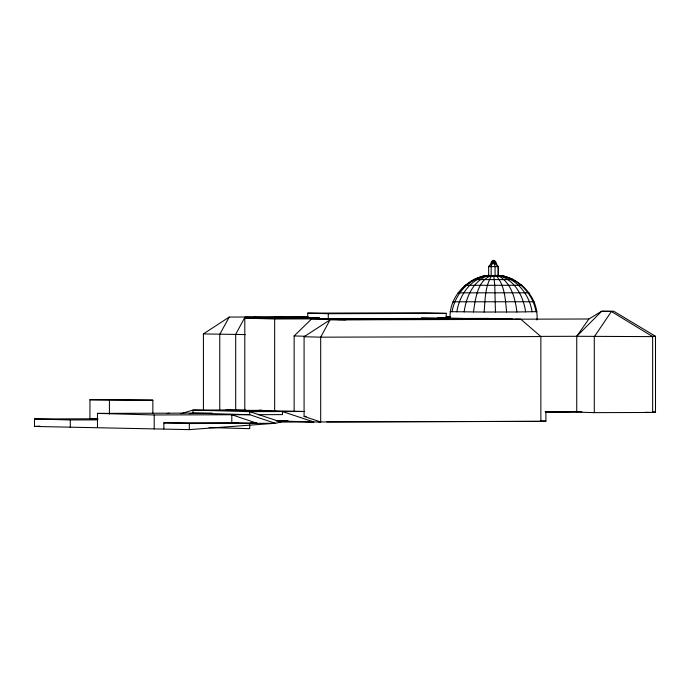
<?xml version="1.0" encoding="UTF-8"?>
<svg xmlns="http://www.w3.org/2000/svg" width="690" height="690" viewBox="0 0 690 690"><rect width="100%" height="100%" fill="white"/><g stroke="black" fill="none" stroke-linecap="round" stroke-linejoin="round"><path stroke-width="1.03" d="M450.087 311.673L484.139 312.035C485.156 299.978 485.001 286.868 491.315 276.147L492.418 275.5L483.302 276.06C464.706 280.632 449.181 298.382 450.087 317.943M473.469 312.001C475.315 299.081 478.075 275.664 495.066 275.5C497.947 275.784 500.802 276.423 503.743 276.052C523.115 280.735 538.778 299.719 536.958 319.996M464.172 311.94C466.017 297.666 472.538 282.072 486.614 276.121L499.025 276.129C511.48 283.297 515.275 298.701 516.905 311.984L536.958 311.647M452.062 311.777C455.012 293.638 469.899 277.182 488.649 275.465L488.649 266.633L491.254 263.727L491.556 261.648L493.523 260.38L495.636 261.648L495.963 263.735L498.396 266.607L498.396 275.439L503.743 276.052L497.835 275.431L503.277 276.026L513.403 279.597L473.642 279.605L483.535 276.035L488.986 275.431L483.302 276.06L488.986 275.431M456.866 311.863C459.281 295.01 471.339 277.647 489.21 275.483L488.416 275.457M97.35 418.787L34.5 418.959L34.5 426.446L189.327 429.62L275.189 423.298L281.037 422.064L540.865 421.349L540.865 336.565L520.933 319.349L330.018 319.875L320.686 337.177L320.686 421.952L318.288 421.892M308.43 316.857L229.218 317.072L219.756 334.374L219.756 410.593M611.4 311.501L594.288 336.78L594.288 412.637L652.645 412.473L652.645 336.616L611.4 311.501L601.689 311.233L588.872 318.996L576.745 336.289L576.745 412.146L594.288 412.637M490.685 264.451L488.649 266.633L498.396 266.607M540.382 336.392L576.745 336.289L601.689 311.233L613.669 311.199L655.5 336.289L655.5 412.146L652.464 412.154M180.909 413.69L193.002 410.076L249.728 411.654L304.273 411.499L294.138 411.188L294.138 335.952L311.673 318.884L345.854 319.832M466.552 284.668L474.09 279.562M203.412 409.36L203.412 333.917L229.218 317.072M320.686 421.952L304.083 416.432L304.083 336.72L330.018 319.875M478.731 278.355L484.449 276.017L488.805 275.569M167.118 413.586L169.154 413.189M189.871 413.733L193.002 413.12L249.728 414.699L275.189 423.298L189.327 423.539L163.866 422.832L163.866 428.913M491.556 261.648L491.082 263.744L495.963 263.735M495.636 261.648L491.409 261.665L493.523 260.38C497.257 260.993 490.409 260.656 493.134 260.708L494.109 260.708M491.254 262.924L495.963 262.933M498.629 275.457L497.292 275.483C514.257 278.277 523.52 296.269 525.59 311.915M528.997 292.802L458.048 292.836L458.85 292.75L465.716 285.237L465.069 285.298L521.976 285.281L520.683 285.212M453.882 301.694L452.959 301.789L534.086 301.754M34.5 426.446L39.839 426.101M488.649 275.465L491.159 275.491L491.159 266.659L492.505 261.674L493.523 260.38L495.489 261.665L495.791 263.752L498.059 266.642L498.059 275.474C516.284 277.449 529.489 294.466 532.093 311.837M484.139 312.035L516.905 311.984M307.74 313.131L425.704 312.803L446.24 313.372L446.24 318.366L328.276 318.694L307.74 318.125L307.74 313.131L328.276 313.7L446.24 313.372M253.411 317.262L307.671 317.115M446.042 316.676L450.303 316.667M294.138 411.188L244.795 410.412L244.795 318.159L319.453 317.952M446.24 317.598L450.501 317.581M307.74 318.125L319.539 318.09M421.418 317.805L446.24 318.366M244.795 318.159L274.654 318.987L486.752 318.401L520.933 319.349M337.522 319.599L512.601 319.116M515.542 319.194L588.872 318.996M540.865 336.565L320.686 337.177L304.083 336.72M651.455 336.306L655.5 336.289M652.645 336.616L576.745 336.289M98.144 419.037L89.942 418.813L89.942 399.752L152.844 400.174L152.844 413.327M89.942 399.752L152.844 400.174M245.476 409.929L193.002 410.076L193.002 413.12M244.795 410.412L262.226 410.36L259.043 410.214M545.264 411.749L581.877 411.654M97.471 427.36L97.471 413.388L212.037 413.069M576.745 412.146L545.911 412.232L545.911 421.15L540.969 421.167M97.471 413.388L154.198 414.966L249.728 414.699L249.728 411.654L281.037 422.064M258.189 414.673L282.503 414.612L282.503 411.559L225.785 409.981M304.083 416.432L306.205 416.424M34.5 418.959L70.294 419.96L97.471 419.882M278.751 420.771L287.98 420.745M312.579 421.469L304.083 421.495L313.217 421.745M326.887 421.866L540.865 421.349M163.866 422.832L238.128 422.625M446.37 317.271L450.579 317.391M437.736 317.754L463.335 318.461M468.2 319.237L446.456 318.633L336.66 318.935L358.403 319.539M274.301 317.202L298.986 317.892M281.805 318.055L245.054 317.029L235.687 334.331L235.687 410.55M245.217 334.59L203.412 333.917M294.138 335.952L305.523 336.272M652.369 412.059L655.5 412.146M645.435 412.275L652.645 412.473M551.534 411.594L568.758 412.077L545.255 411.93M540.675 421.004L545.911 421.15M276.164 420.926L313.821 421.978L282.503 411.559M250.789 422.625L256.094 422.772M273.068 423.237L275.189 423.298M209.061 427.541L249.728 428.671L249.728 424.617M497.835 275.56L502.148 276.009L504.864 277.173M513.317 280.114L514.956 281.244M493.911 260.734L495.066 266.668L495.066 275.5L496.602 276.138C504.951 285.936 505.347 299.814 506.615 312.027M535.975 311.742C532.792 291.896 514.43 274.146 493.747 275.5L494.782 285.539L495.437 312.044M328.276 313.7L328.276 318.694M274.654 318.987L274.654 411.24M189.327 423.539L189.327 429.62M154.198 414.966L154.198 428.939M109.425 400.295L109.425 414.06M70.294 419.96L70.294 427.438M257.267 423.349L231.805 422.642L231.805 414.75L257.267 423.349"/></g></svg>
